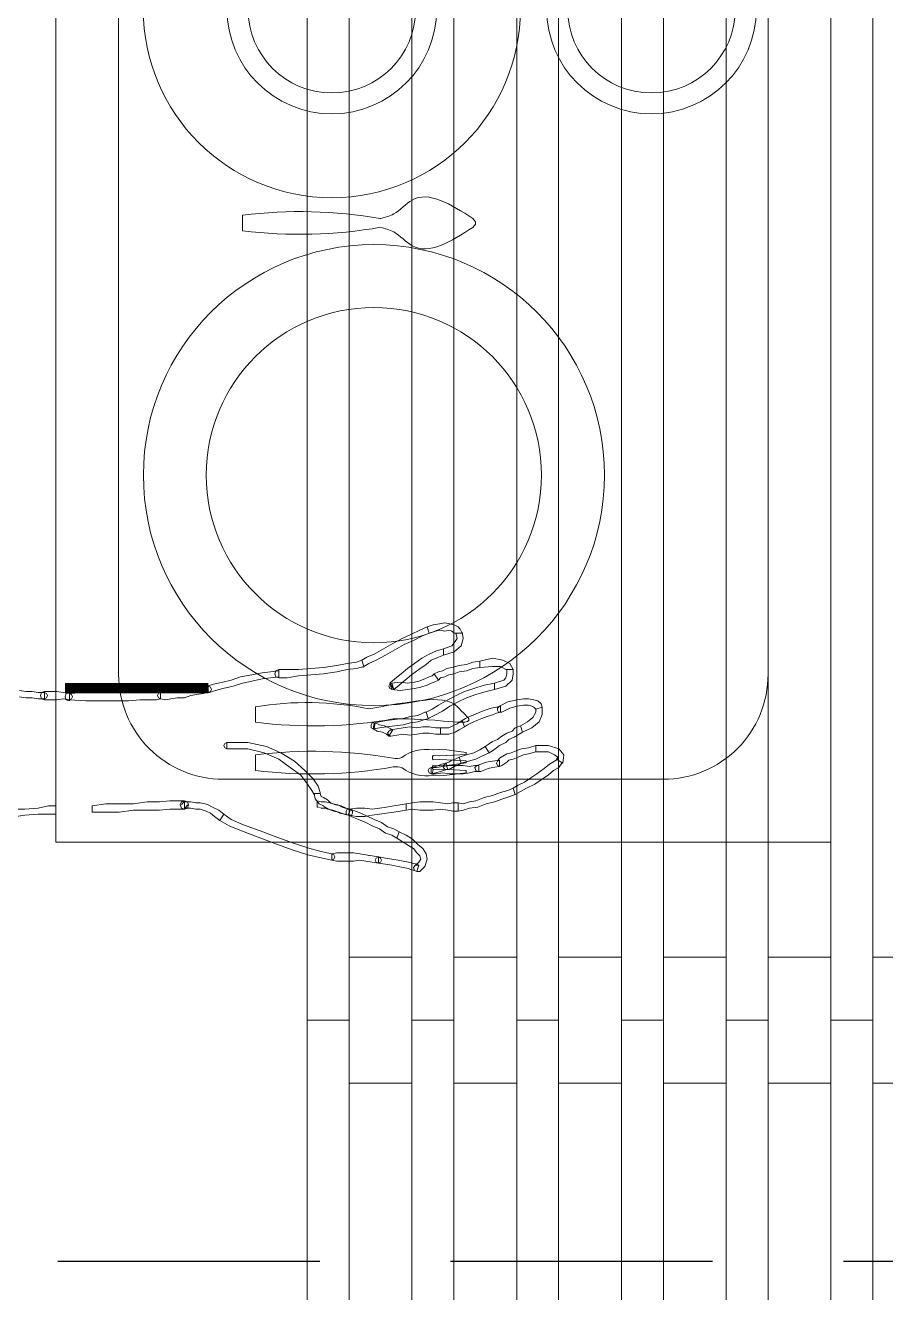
# Model space of a CAD drawing. Header units: millimetres. Extents: x -29311 to -3405, y 28913 to 42880.
# Drawn here: x -26193.8 to -26152.8, y 40281.3 to 40341.7 of the extents above; entities that cross this region are included whole.
import ezdxf

# ---------------------------------------------------------------- set-up
doc = ezdxf.new("R2010")
doc.units = ezdxf.units.MM
doc.linetypes.add('HIDDEN', pattern=[0.375, 0.25, -0.125])
for name, color, linetype in [('A-BA-HIDDEN', 136, 'HIDDEN'), ('A-MERDIVEN', 125, 'Continuous'), ('Duvar-200 cm', 7, 'Continuous')]:
    doc.layers.add(name, color=color, linetype=linetype)
for name, color, linetype, lineweight in [('MIM_İnsan', 251, 'Continuous', 9), ('MIM_mobilya', 251, 'Continuous', 9), ('MIM_Selinoks', 251, 'Continuous', 9), ('tarama-betonarme', 252, 'Continuous', 13)]:
    doc.layers.add(name, color=color, linetype=linetype, lineweight=lineweight)

# ---------------------------------------------------------------- blocks, each defined once
blk = doc.blocks.new('N-115')
at = {"color": 45, "lineweight": 0}
for points in [[(92182.396, 15840.332), (92291.396, 15840.332), (92291.396, 15843.332), (92182.396, 15843.332)], [(92179.396, 15838.332), (92294.396, 15838.332), (92294.396, 15840.332), (92179.396, 15840.332)], [(92182.396, 15835.332), (92291.396, 15835.332), (92291.396, 15838.332), (92182.396, 15838.332)], [(92179.396, 15833.332), (92294.396, 15833.332), (92294.396, 15835.332), (92179.396, 15835.332)], [(92182.396, 15830.332), (92291.396, 15830.332), (92291.396, 15833.332), (92182.396, 15833.332)], [(92179.396, 15828.332), (92294.396, 15828.332), (92294.396, 15830.332), (92179.396, 15830.332)], [(92182.396, 15825.332), (92291.396, 15825.332), (92291.396, 15828.332), (92182.396, 15828.332)], [(92182.396, 15825.332), (92291.396, 15825.332), (92291.396, 15828.332), (92182.396, 15828.332)], [(92182.396, 15825.332), (92291.396, 15825.332), (92291.396, 15828.332), (92182.396, 15828.332)], [(92179.396, 15823.332), (92294.396, 15823.332), (92294.396, 15825.332), (92179.396, 15825.332)], [(92182.396, 15820.332), (92291.396, 15820.332), (92291.396, 15823.332), (92182.396, 15823.332)], [(92182.396, 15820.332), (92291.396, 15820.332), (92291.396, 15823.332), (92182.396, 15823.332)], [(92179.396, 15818.332), (92294.396, 15818.332), (92294.396, 15820.332), (92179.396, 15820.332)], [(92182.396, 15815.332), (92291.396, 15815.332), (92291.396, 15818.332), (92182.396, 15818.332)], [(92179.396, 15813.332), (92294.396, 15813.332), (92294.396, 15815.332), (92179.396, 15815.332)]]:
    blk.add_lwpolyline(points, close=True, dxfattribs=at)
blk = doc.blocks.new('160718_A$C2F7A1A77')
at = {"layer": 'MIM_mobilya'}
for p, q in [((29.179, 28.08), (29.919, 28.08)), ((3.423, 27.472), (4.163, 27.472)), ((5.717, 27.472), (6.457, 27.472))]:
    blk.add_line(p, q, dxfattribs=at)
blk.add_lwpolyline([(0, 37), (0, 0), (53, 0), (53, 37)], close=True, dxfattribs=at)
blk.add_lwpolyline([(3, 29), (3, 8, 0.414214), (8, 3), (45, 3, 0.414214), (50, 8), (50, 29, 0.414214), (45, 34), (8, 34, 0.414214)], format="xyb", close=True, dxfattribs=at)
for points in [[(3.186, 18.992), (3.169, 18.683), (3.186, 18.33), (3.311, 17.408), (3.34, 17.406)], [(3.458, 18.992), (3.475, 18.683), (3.458, 18.33), (3.413, 17.408), (3.334, 17.406)], [(3.657, 18.991), (3.64, 18.682), (3.657, 18.329), (3.782, 17.407), (3.811, 17.405)], [(3.929, 18.991), (3.946, 18.682), (3.929, 18.329), (3.883, 17.407), (3.805, 17.405)], [(4.127, 18.99), (4.111, 18.681), (4.127, 18.329), (4.173, 17.407), (4.252, 17.404)], [(4.4, 18.99), (4.416, 18.681), (4.4, 18.329), (4.274, 17.407), (4.245, 17.404)], [(29.337, 17.089), (29.483, 16.959), (29.608, 16.959), (29.76, 17.089)]]:
    blk.add_lwpolyline(points, dxfattribs=at)
for centre, radius in [((17.512, 21.815), 11), ((39.753, 23.821), 9), ((17.512, 21.815), 8), ((39.753, 23.821), 5), ((39.753, 23.821), 4), ((39.753, 8.566), 5), ((39.753, 8.566), 4)]:
    blk.add_circle(centre, radius, dxfattribs=at)
for centre, radius, start, end in [((51.23, 25.322), 22.223, 172.87288, 189.91367), ((7.867, 25.335), 22.223, 350.08633, 7.09537), ((25.474, 24.715), 22.223, 172.87288, 189.91367), ((-17.889, 24.727), 22.223, 350.08633, 7.09537), ((27.768, 24.715), 22.223, 172.87288, 189.91367), ((-8.492, 25.025), 15.149, 348.68902, 9.29885), ((2.745, 20.756), 0.849, 339.99038, 9.01405), ((4.84, 20.768), 0.849, 170.98595, 200.00962), ((5.079, 19.314), 1.92, 143.14746, 189.66172), ((2.506, 19.326), 1.92, 350.33828, 36.85254), ((3.321, 18.546), 0.466, 72.94526, 106.86009), ((3.557, 18.862), 0.163, 52.25716, 127.4765), ((4.028, 18.862), 0.163, 52.25716, 127.4765)]:
    blk.add_arc(centre, radius, start, end, dxfattribs=at)
for points in [[(5.877, 20.889), (5.775, 18.493), (5.875, 17.288), (6.179, 17.561), (6.559, 17.955), (6.735, 19.699), (6.362, 22.053)], [(29.339, 21.497), (29.118, 20.869), (28.462, 19.994), (29.337, 17.089)], [(29.758, 21.497), (29.979, 20.869), (30.635, 19.994), (29.76, 17.089)]]:
    blk.add_spline(points, degree=3, dxfattribs=at)
blk = doc.blocks.new('160718_InsanKadın')
at = {"layer": 'MIM_İnsan'}
for p, q in [((22.06, 53.656), (22.06, 53.635)), ((22.334, 44.676), (22.334, 44.686))]:
    blk.add_line(p, q, dxfattribs=at)
at = {"layer": 'MIM_İnsan', "flags": 128}
for points in [[(19.771, 54.407), (19.624, 54.407), (19.376, 54.159), (19.277, 53.811), (19.327, 53.562), (19.475, 53.314), (19.722, 53.115), (19.969, 52.867), (20.266, 52.668), (20.613, 52.519), (20.712, 52.817), (20.464, 52.966), (20.168, 53.165), (19.921, 53.314), (19.771, 53.513), (19.624, 53.662), (19.574, 53.811), (19.673, 53.96), (19.821, 54.109), (19.673, 54.109), (19.821, 54.109), (19.921, 54.208), (19.871, 54.357), (19.771, 54.407), (19.624, 54.407), (19.771, 54.407)], [(21.602, 54.009), (21.256, 54.059), (20.959, 54.109), (20.662, 54.159), (20.415, 54.208), (20.168, 54.258), (20.068, 54.308), (19.871, 54.357), (19.771, 54.407), (19.673, 54.109), (19.771, 54.059), (19.969, 54.009), (20.168, 53.96), (20.415, 53.91), (20.662, 53.86), (20.959, 53.811), (21.256, 53.761), (21.602, 53.711), (21.602, 54.009)], [(21.602, 54.009), (21.504, 53.96), (21.454, 53.86), (21.504, 53.761), (21.602, 53.711), (21.602, 54.009)], [(21.602, 53.711), (21.701, 53.761), (21.751, 53.86), (21.701, 53.96), (21.602, 54.009), (21.602, 53.711)], [(21.602, 53.711), (21.899, 53.662), (22.196, 53.612), (22.493, 53.562), (22.79, 53.513), (23.037, 53.513), (23.334, 53.513), (23.582, 53.513), (23.829, 53.562), (23.829, 53.86), (23.582, 53.91), (23.334, 53.91), (23.037, 53.91), (22.79, 53.91), (22.493, 53.86), (22.196, 53.91), (21.899, 53.96), (21.602, 54.009), (21.602, 53.711)], [(23.829, 53.562), (23.829, 53.562), (24.274, 53.463), (24.868, 53.314), (25.61, 53.066), (26.451, 52.768), (27.243, 52.47), (28.034, 52.172), (28.628, 51.923), (28.974, 51.675), (29.172, 51.973), (28.726, 52.221), (28.133, 52.47), (27.341, 52.768), (26.549, 53.066), (25.709, 53.364), (24.966, 53.612), (24.274, 53.761), (23.829, 53.86), (23.829, 53.86), (23.829, 53.86), (23.73, 53.811), (23.68, 53.711), (23.73, 53.612), (23.829, 53.562), (23.829, 53.562)], [(15.171, 50.433), (15.171, 50.433), (15.418, 50.532), (15.764, 50.632), (16.16, 50.781), (16.555, 50.88), (16.952, 51.029), (17.249, 51.079), (17.546, 51.178), (17.793, 51.128), (17.793, 51.526), (17.546, 51.476), (17.249, 51.377), (16.852, 51.327), (16.457, 51.178), (16.061, 51.079), (15.666, 50.93), (15.319, 50.83), (15.072, 50.731), (15.072, 50.731), (15.171, 50.433)], [(17.793, 51.128), (17.793, 51.128), (18.04, 51.128), (18.288, 51.178), (18.633, 51.128), (18.98, 51.079), (19.277, 51.079), (19.624, 51.079), (19.969, 51.128), (20.266, 51.178), (20.266, 51.476), (19.969, 51.426), (19.624, 51.476), (19.277, 51.476), (18.98, 51.476), (18.633, 51.426), (18.288, 51.476), (18.04, 51.526), (17.793, 51.526), (17.793, 51.526), (17.793, 51.128)], [(20.266, 51.178), (20.266, 51.178), (20.563, 51.228), (20.86, 51.277), (21.207, 51.327), (21.552, 51.377), (21.899, 51.426), (22.246, 51.377), (22.641, 51.377), (22.988, 51.426), (22.988, 51.724), (22.641, 51.774), (22.246, 51.774), (21.899, 51.724), (21.552, 51.675), (21.207, 51.625), (20.86, 51.575), (20.563, 51.526), (20.266, 51.476), (20.266, 51.476), (20.266, 51.178)], [(28.974, 51.675), (28.974, 51.675), (29.221, 51.476), (29.518, 51.327), (29.716, 51.228), (29.865, 51.178), (30.112, 51.128), (30.31, 51.128), (30.557, 51.079), (30.854, 51.079), (30.854, 51.377), (30.557, 51.377), (30.31, 51.426), (30.112, 51.426), (29.964, 51.476), (29.815, 51.526), (29.617, 51.625), (29.42, 51.774), (29.172, 51.973), (29.172, 51.973), (28.974, 51.675)], [(31.003, 51.228), (30.854, 51.029), (31.151, 51.029), (31.547, 51.029), (32.042, 51.079), (32.635, 51.079), (33.279, 51.178), (33.971, 51.178), (34.614, 51.178), (35.257, 51.277), (35.257, 51.575), (34.614, 51.575), (33.971, 51.575), (33.279, 51.476), (32.635, 51.476), (32.042, 51.476), (31.547, 51.426), (31.151, 51.426), (30.854, 51.426), (30.706, 51.228), (30.854, 51.426), (30.706, 51.377), (30.656, 51.228), (30.706, 51.079), (30.854, 51.029), (31.003, 51.228)], [(30.854, 51.029), (31.003, 51.079), (31.052, 51.228), (31.003, 51.377), (30.854, 51.426), (30.854, 51.029)], [(36.989, 51.277), (36.989, 51.277), (37.336, 51.277), (37.83, 51.377), (38.473, 51.426), (39.166, 51.426), (39.908, 51.426), (40.6, 51.526), (41.244, 51.526), (41.788, 51.526), (41.788, 51.923), (41.244, 51.923), (40.6, 51.824), (39.908, 51.824), (39.166, 51.824), (38.473, 51.724), (37.83, 51.675), (37.336, 51.675), (36.989, 51.675), (36.989, 51.675), (36.989, 51.277)], [(13.092, 49.042), (13.043, 49.042), (13.191, 49.141), (13.439, 49.29), (13.686, 49.489), (14.033, 49.737), (14.33, 49.936), (14.627, 50.135), (14.923, 50.284), (15.171, 50.433), (15.072, 50.731), (14.824, 50.582), (14.527, 50.433), (14.131, 50.234), (13.835, 50.036), (13.488, 49.787), (13.241, 49.588), (12.994, 49.439), (12.845, 49.241), (12.796, 49.241), (13.092, 49.042)], [(24.373, 50.681), (24.373, 50.632), (24.472, 50.334), (24.719, 49.986), (25.115, 49.588), (25.61, 49.141), (26.253, 48.744), (26.946, 48.446), (27.837, 48.247), (28.826, 48.247), (28.826, 48.545), (27.837, 48.545), (27.045, 48.744), (26.352, 49.042), (25.807, 49.439), (25.313, 49.787), (25.016, 50.185), (24.769, 50.532), (24.67, 50.731), (24.67, 50.681), (24.373, 50.681)], [(16.803, 49.638), (16.704, 49.638), (16.605, 49.588), (16.358, 49.489), (16.16, 49.439), (15.813, 49.39), (15.813, 49.092), (16.16, 49.141), (16.457, 49.191), (16.704, 49.29), (16.902, 49.34), (16.803, 49.34), (16.902, 49.34), (17.001, 49.439), (16.952, 49.588), (16.852, 49.638), (16.704, 49.638), (16.803, 49.638)], [(19.079, 49.439), (19.079, 49.737), (18.832, 49.737), (18.535, 49.688), (18.188, 49.737), (17.891, 49.737), (17.546, 49.737), (17.249, 49.688), (17.001, 49.638), (16.803, 49.638), (16.803, 49.34), (17.001, 49.34), (17.249, 49.39), (17.546, 49.34), (17.891, 49.34), (18.188, 49.34), (18.535, 49.39), (18.832, 49.439), (19.079, 49.439), (19.079, 49.737), (19.079, 49.439), (19.178, 49.489), (19.227, 49.588), (19.178, 49.688), (19.079, 49.737), (19.079, 49.439)], [(18.386, 49.241), (18.337, 49.241), (18.585, 49.29), (18.733, 49.34), (18.881, 49.39), (19.079, 49.439), (19.079, 49.737), (18.881, 49.688), (18.633, 49.638), (18.485, 49.588), (18.337, 49.539), (18.288, 49.539), (18.386, 49.241)], [(14.082, 48.694), (14.082, 48.694), (13.488, 48.694), (13.191, 48.843), (13.043, 48.943), (13.092, 49.042), (12.796, 49.241), (12.747, 48.843), (12.994, 48.545), (13.488, 48.396), (14.082, 48.396), (14.082, 48.396), (14.082, 48.694)], [(15.813, 49.39), (15.714, 49.34), (15.616, 49.29), (15.467, 49.191), (15.369, 49.092), (15.171, 49.042), (14.923, 48.943), (14.675, 48.843), (14.428, 48.794), (14.082, 48.694), (14.082, 48.396), (14.428, 48.496), (14.775, 48.545), (15.022, 48.645), (15.269, 48.744), (15.467, 48.794), (15.666, 48.893), (15.813, 48.992), (15.913, 49.141), (15.813, 49.092), (15.913, 49.141), (15.963, 49.241), (15.913, 49.34), (15.813, 49.39), (15.714, 49.34), (15.813, 49.39)], [(16.506, 48.446), (16.506, 48.446), (16.754, 48.595), (17.05, 48.744), (17.397, 48.843), (17.743, 48.943), (17.644, 49.241), (17.298, 49.141), (16.952, 49.042), (16.655, 48.893), (16.308, 48.744), (16.308, 48.744), (16.506, 48.446)], [(16.506, 48.446), (16.506, 48.446), (16.754, 48.595), (17.05, 48.744), (17.397, 48.843), (17.743, 48.943), (17.644, 49.241), (17.298, 49.141), (16.952, 49.042), (16.655, 48.893), (16.308, 48.744), (16.308, 48.744), (16.506, 48.446)], [(17.743, 48.943), (17.743, 48.943), (17.941, 49.042), (18.089, 49.092), (18.238, 49.191), (18.386, 49.241), (18.288, 49.539), (18.139, 49.489), (17.991, 49.39), (17.842, 49.34), (17.644, 49.241), (17.644, 49.241), (17.743, 48.943)], [(17.743, 48.943), (17.743, 48.943), (17.941, 49.042), (18.089, 49.092), (18.238, 49.191), (18.386, 49.241), (18.288, 49.539), (18.139, 49.489), (17.991, 49.39), (17.842, 49.34), (17.644, 49.241), (17.644, 49.241), (17.743, 48.943)], [(18.386, 49.241), (18.485, 49.34), (18.485, 49.439), (18.436, 49.539), (18.288, 49.539), (18.386, 49.241)], [(14.824, 47.452), (14.824, 47.452), (15.072, 47.552), (15.22, 47.701), (15.467, 47.8), (15.714, 47.949), (15.913, 48.098), (16.16, 48.198), (16.358, 48.347), (16.506, 48.446), (16.308, 48.744), (16.16, 48.645), (15.963, 48.496), (15.813, 48.396), (15.517, 48.247), (15.369, 48.098), (15.121, 47.999), (14.874, 47.85), (14.725, 47.75), (14.725, 47.75), (14.824, 47.452)], [(14.824, 47.452), (14.824, 47.452), (15.072, 47.552), (15.22, 47.701), (15.467, 47.8), (15.714, 47.949), (15.913, 48.098), (16.16, 48.198), (16.358, 48.347), (16.506, 48.446), (16.308, 48.744), (16.16, 48.645), (15.963, 48.496), (15.813, 48.396), (15.517, 48.247), (15.369, 48.098), (15.121, 47.999), (14.874, 47.85), (14.725, 47.75), (14.725, 47.75), (14.824, 47.452)], [(28.826, 48.247), (28.924, 48.297), (28.974, 48.396), (28.924, 48.496), (28.826, 48.545), (28.826, 48.247)], [(18.633, 47.85), (18.633, 47.85), (18.238, 47.85), (17.941, 47.75), (17.743, 47.651), (17.496, 47.502), (17.594, 47.204), (17.842, 47.353), (18.04, 47.452), (18.238, 47.552), (18.633, 47.552), (18.633, 47.552), (18.633, 47.85)], [(18.633, 47.85), (18.633, 47.85), (18.238, 47.85), (17.941, 47.75), (17.743, 47.651), (17.496, 47.502), (17.594, 47.204), (17.842, 47.353), (18.04, 47.452), (18.238, 47.552), (18.633, 47.552), (18.633, 47.552), (18.633, 47.85)], [(21.107, 47.949), (21.008, 47.949), (20.712, 47.9), (20.415, 47.85), (20.118, 47.9), (19.771, 47.85), (19.475, 47.8), (19.178, 47.8), (18.881, 47.85), (18.633, 47.85), (18.633, 47.552), (18.881, 47.552), (19.178, 47.502), (19.475, 47.502), (19.771, 47.552), (20.118, 47.502), (20.415, 47.552), (20.712, 47.602), (21.008, 47.651), (20.91, 47.651), (21.008, 47.651), (21.107, 47.701), (21.157, 47.8), (21.107, 47.9), (21.008, 47.949), (21.107, 47.949)], [(21.107, 47.949), (21.008, 47.949), (20.712, 47.9), (20.415, 47.85), (20.118, 47.9), (19.771, 47.85), (19.475, 47.8), (19.178, 47.8), (18.881, 47.85), (18.633, 47.85), (18.633, 47.552), (18.881, 47.552), (19.178, 47.502), (19.475, 47.502), (19.771, 47.552), (20.118, 47.502), (20.415, 47.552), (20.712, 47.602), (21.008, 47.651), (20.91, 47.651), (21.008, 47.651), (21.107, 47.701), (21.157, 47.8), (21.107, 47.9), (21.008, 47.949), (21.107, 47.949)], [(21.8, 47.303), (21.849, 47.602), (21.652, 47.701), (21.404, 47.75), (21.207, 47.85), (21.107, 47.949), (20.91, 47.651), (21.107, 47.552), (21.305, 47.452), (21.552, 47.403), (21.751, 47.303), (21.8, 47.602), (21.751, 47.303), (21.899, 47.303), (21.949, 47.403), (21.949, 47.552), (21.849, 47.602), (21.8, 47.303)], [(21.8, 47.303), (21.849, 47.602), (21.652, 47.701), (21.404, 47.75), (21.207, 47.85), (21.107, 47.949), (20.91, 47.651), (21.107, 47.552), (21.305, 47.452), (21.552, 47.403), (21.751, 47.303), (21.8, 47.602), (21.751, 47.303), (21.899, 47.303), (21.949, 47.403), (21.949, 47.552), (21.849, 47.602), (21.8, 47.303)], [(14.082, 46.658), (14.082, 46.658), (14.082, 46.807), (14.23, 47.055), (14.478, 47.254), (14.824, 47.452), (14.725, 47.75), (14.28, 47.552), (13.933, 47.254), (13.785, 46.906), (13.785, 46.558), (13.785, 46.558), (14.082, 46.658)], [(14.082, 46.658), (14.082, 46.658), (14.082, 46.807), (14.23, 47.055), (14.478, 47.254), (14.824, 47.452), (14.725, 47.75), (14.28, 47.552), (13.933, 47.254), (13.785, 46.906), (13.785, 46.558), (13.785, 46.558), (14.082, 46.658)], [(17.496, 47.502), (17.496, 47.502), (17.347, 47.403), (17.149, 47.303), (16.902, 47.204), (16.655, 47.105), (16.407, 47.005), (16.111, 46.906), (15.963, 46.856), (15.764, 46.807), (15.764, 46.509), (15.963, 46.558), (16.21, 46.608), (16.506, 46.707), (16.754, 46.807), (17.001, 46.906), (17.249, 47.005), (17.446, 47.105), (17.594, 47.204), (17.594, 47.204), (17.496, 47.502)], [(17.496, 47.502), (17.496, 47.502), (17.347, 47.403), (17.149, 47.303), (16.902, 47.204), (16.655, 47.105), (16.407, 47.005), (16.111, 46.906), (15.963, 46.856), (15.764, 46.807), (15.764, 46.509), (15.963, 46.558), (16.21, 46.608), (16.506, 46.707), (16.754, 46.807), (17.001, 46.906), (17.249, 47.005), (17.446, 47.105), (17.594, 47.204), (17.594, 47.204), (17.496, 47.502)], [(19.327, 46.807), (19.376, 46.807), (19.475, 46.856), (19.722, 46.956), (20.068, 47.005), (20.415, 47.105), (20.81, 47.154), (21.207, 47.204), (21.552, 47.254), (21.8, 47.303), (21.8, 47.602), (21.552, 47.552), (21.207, 47.502), (20.81, 47.452), (20.415, 47.403), (20.068, 47.303), (19.722, 47.254), (19.376, 47.154), (19.178, 47.105), (19.227, 47.105), (19.327, 46.807)], [(19.327, 46.807), (19.376, 46.807), (19.475, 46.856), (19.722, 46.956), (20.068, 47.005), (20.415, 47.105), (20.81, 47.154), (21.207, 47.204), (21.552, 47.254), (21.8, 47.303), (21.8, 47.602), (21.552, 47.552), (21.207, 47.502), (20.81, 47.452), (20.415, 47.403), (20.068, 47.303), (19.722, 47.254), (19.376, 47.154), (19.178, 47.105), (19.227, 47.105), (19.327, 46.807)], [(15.764, 46.807), (15.714, 46.807), (15.319, 46.608), (14.972, 46.509), (14.675, 46.459), (14.428, 46.459), (14.28, 46.509), (14.181, 46.558), (14.131, 46.608), (14.082, 46.658), (13.785, 46.558), (13.835, 46.409), (13.983, 46.26), (14.181, 46.211), (14.428, 46.161), (14.675, 46.161), (14.972, 46.211), (15.418, 46.31), (15.813, 46.509), (15.764, 46.509), (15.813, 46.509), (15.913, 46.608), (15.913, 46.707), (15.863, 46.807), (15.714, 46.807), (15.764, 46.807)], [(15.764, 46.807), (15.714, 46.807), (15.319, 46.608), (14.972, 46.509), (14.675, 46.459), (14.428, 46.459), (14.28, 46.509), (14.181, 46.558), (14.131, 46.608), (14.082, 46.658), (13.785, 46.558), (13.835, 46.409), (13.983, 46.26), (14.181, 46.211), (14.428, 46.161), (14.675, 46.161), (14.972, 46.211), (15.418, 46.31), (15.813, 46.509), (15.764, 46.509), (15.813, 46.509), (15.913, 46.608), (15.913, 46.707), (15.863, 46.807), (15.714, 46.807), (15.764, 46.807)], [(16.061, 45.416), (16.061, 45.416), (16.555, 45.515), (17.05, 45.664), (17.496, 45.813), (17.891, 46.012), (18.288, 46.211), (18.733, 46.459), (19.03, 46.658), (19.327, 46.807), (19.227, 47.105), (18.93, 46.956), (18.535, 46.757), (18.188, 46.509), (17.793, 46.31), (17.397, 46.111), (16.952, 45.962), (16.457, 45.813), (16.061, 45.714), (16.061, 45.714), (16.061, 45.416)], [(16.061, 45.416), (16.061, 45.416), (16.555, 45.515), (17.05, 45.664), (17.496, 45.813), (17.891, 46.012), (18.288, 46.211), (18.733, 46.459), (19.03, 46.658), (19.327, 46.807), (19.227, 47.105), (18.93, 46.956), (18.535, 46.757), (18.188, 46.509), (17.793, 46.31), (17.397, 46.111), (16.952, 45.962), (16.457, 45.813), (16.061, 45.714), (16.061, 45.714), (16.061, 45.416)], [(31.992, 46.161), (31.992, 46.161), (31.745, 46.211), (31.498, 46.161), (31.201, 46.111), (30.854, 46.111), (30.557, 46.012), (30.26, 45.962), (29.964, 45.913), (29.716, 45.863), (29.716, 45.565), (29.964, 45.615), (30.26, 45.664), (30.557, 45.714), (30.854, 45.813), (31.201, 45.813), (31.498, 45.863), (31.745, 45.813), (31.992, 45.863), (31.992, 45.863), (31.992, 46.161)], [(31.992, 46.161), (31.745, 46.211), (31.498, 46.161), (31.201, 46.111), (30.854, 46.111), (30.557, 46.012), (30.26, 45.962), (29.964, 45.913), (29.716, 45.863), (29.716, 45.565), (29.964, 45.615), (30.26, 45.664), (30.557, 45.714), (30.854, 45.813), (31.201, 45.813), (31.498, 45.863), (31.745, 45.813), (31.992, 45.863), (31.992, 46.161)], [(36.345, 46.211), (36.345, 46.211), (35.554, 46.26), (34.812, 46.26), (34.12, 46.26), (33.526, 46.26), (32.981, 46.211), (32.537, 46.211), (32.19, 46.211), (31.992, 46.161), (31.992, 45.863), (32.19, 45.813), (32.537, 45.813), (32.981, 45.813), (33.526, 45.863), (34.12, 45.863), (34.812, 45.863), (35.554, 45.863), (36.345, 45.913), (36.345, 45.913), (36.345, 45.863), (36.495, 45.913), (36.544, 46.062), (36.495, 46.211), (36.345, 46.26), (36.345, 46.211)], [(31.992, 45.863), (32.091, 45.913), (32.14, 46.012), (32.091, 46.111), (31.992, 46.161), (31.992, 45.863)], [(36.247, 45.913), (36.345, 45.913), (36.643, 45.863), (36.939, 45.813), (37.236, 45.813), (37.533, 45.813), (37.533, 46.211), (37.236, 46.211), (36.939, 46.211), (36.643, 46.161), (36.345, 46.211), (36.445, 46.211), (36.345, 46.211), (36.247, 46.161), (36.198, 46.062), (36.247, 45.962), (36.345, 45.913), (36.247, 45.913)], [(37.533, 46.161), (37.533, 46.211), (37.236, 46.211), (36.939, 46.211), (36.643, 46.161), (36.345, 46.211), (36.345, 45.913), (36.643, 45.863), (36.939, 45.813), (37.236, 45.813), (37.533, 45.813), (37.533, 45.863), (37.533, 45.813), (37.681, 45.863), (37.731, 46.012), (37.681, 46.161), (37.533, 46.211), (37.533, 46.161)], [(37.533, 46.161), (37.434, 46.111), (37.384, 46.012), (37.434, 45.913), (37.533, 45.863), (37.533, 46.161)], [(15.467, 44.77), (15.467, 44.77), (15.467, 44.969), (15.517, 45.167), (15.616, 45.267), (16.061, 45.416), (16.061, 45.714), (15.517, 45.565), (15.22, 45.267), (15.171, 44.969), (15.171, 44.77), (15.171, 44.77), (15.467, 44.77)], [(15.467, 44.77), (15.467, 44.77), (15.467, 44.969), (15.517, 45.167), (15.616, 45.267), (16.061, 45.416), (16.061, 45.714), (15.517, 45.565), (15.22, 45.267), (15.171, 44.969), (15.171, 44.77), (15.171, 44.77), (15.467, 44.77)], [(18.485, 43.777), (18.485, 43.777), (18.832, 43.876), (19.178, 44.025), (19.524, 44.224), (19.871, 44.472), (20.217, 44.72), (20.513, 44.969), (20.81, 45.217), (21.058, 45.416), (20.86, 45.714), (20.613, 45.515), (20.316, 45.267), (20.019, 45.018), (19.673, 44.77), (19.327, 44.522), (19.079, 44.323), (18.733, 44.174), (18.485, 44.075), (18.485, 44.075), (18.485, 43.777)], [(18.485, 43.777), (18.485, 43.777), (18.832, 43.876), (19.178, 44.025), (19.524, 44.224), (19.871, 44.472), (20.217, 44.72), (20.513, 44.969), (20.81, 45.217), (21.058, 45.416), (20.86, 45.714), (20.613, 45.515), (20.316, 45.267), (20.019, 45.018), (19.673, 44.77), (19.327, 44.522), (19.079, 44.323), (18.733, 44.174), (18.485, 44.075), (18.485, 44.075), (18.485, 43.777)], [(21.058, 45.416), (20.959, 45.714), (20.563, 45.764), (20.217, 45.714), (19.871, 45.664), (19.574, 45.615), (19.277, 45.515), (19.079, 45.416), (18.93, 45.366), (18.733, 45.267), (18.93, 44.969), (19.03, 45.068), (19.178, 45.118), (19.376, 45.217), (19.673, 45.316), (19.871, 45.366), (20.217, 45.416), (20.563, 45.366), (20.959, 45.416), (20.86, 45.714), (20.959, 45.416), (21.058, 45.465), (21.107, 45.565), (21.058, 45.664), (20.959, 45.714), (21.058, 45.416)], [(21.058, 45.416), (20.959, 45.714), (20.563, 45.764), (20.217, 45.714), (19.871, 45.664), (19.574, 45.615), (19.277, 45.515), (19.079, 45.416), (18.93, 45.366), (18.733, 45.267), (18.93, 44.969), (19.03, 45.068), (19.178, 45.118), (19.376, 45.217), (19.673, 45.316), (19.871, 45.366), (20.217, 45.416), (20.563, 45.366), (20.959, 45.416), (20.86, 45.714), (20.959, 45.416), (21.058, 45.465), (21.107, 45.565), (21.058, 45.664), (20.959, 45.714), (21.058, 45.416)], [(29.716, 45.863), (29.667, 45.863), (29.37, 45.764), (29.023, 45.664), (28.529, 45.565), (28.084, 45.416), (27.638, 45.316), (27.143, 45.217), (26.748, 45.167), (26.352, 45.118), (26.352, 44.82), (26.748, 44.869), (27.143, 44.919), (27.638, 45.018), (28.182, 45.118), (28.628, 45.267), (29.023, 45.366), (29.468, 45.465), (29.765, 45.565), (29.716, 45.565), (29.716, 45.863)], [(29.716, 45.863), (29.617, 45.813), (29.568, 45.714), (29.617, 45.615), (29.716, 45.565), (29.716, 45.863)], [(16.754, 44.671), (16.754, 44.671), (16.16, 44.621), (15.764, 44.621), (15.517, 44.77), (15.467, 44.77), (15.171, 44.77), (15.319, 44.472), (15.666, 44.323), (16.16, 44.224), (16.754, 44.373), (16.754, 44.373), (16.754, 44.671)], [(16.754, 44.671), (16.754, 44.671), (16.16, 44.621), (15.764, 44.621), (15.517, 44.77), (15.467, 44.77), (15.171, 44.77), (15.319, 44.472), (15.666, 44.323), (16.16, 44.224), (16.754, 44.373), (16.754, 44.373), (16.754, 44.671)], [(18.733, 45.267), (18.733, 45.267), (18.633, 45.167), (18.436, 45.118), (18.238, 45.018), (17.991, 44.969), (17.743, 44.869), (17.397, 44.82), (17.1, 44.72), (16.754, 44.671), (16.754, 44.373), (17.1, 44.422), (17.397, 44.522), (17.743, 44.571), (18.089, 44.671), (18.337, 44.72), (18.535, 44.82), (18.733, 44.869), (18.93, 44.969), (18.93, 44.969), (18.733, 45.267)], [(18.733, 45.267), (18.733, 45.267), (18.633, 45.167), (18.436, 45.118), (18.238, 45.018), (17.991, 44.969), (17.743, 44.869), (17.397, 44.82), (17.1, 44.72), (16.754, 44.671), (16.754, 44.373), (17.1, 44.422), (17.397, 44.522), (17.743, 44.571), (18.089, 44.671), (18.337, 44.72), (18.535, 44.82), (18.733, 44.869), (18.93, 44.969), (18.93, 44.969), (18.733, 45.267)], [(26.352, 45.118), (26.352, 45.167), (25.956, 45.167), (25.412, 45.068), (24.818, 45.018), (24.224, 44.969), (23.582, 44.869), (23.087, 44.77), (22.641, 44.72), (22.295, 44.621), (22.394, 44.323), (22.641, 44.422), (23.087, 44.472), (23.582, 44.571), (24.224, 44.671), (24.818, 44.72), (25.412, 44.77), (25.956, 44.77), (26.352, 44.77), (26.352, 44.82), (26.352, 45.118)], [(26.352, 45.167), (25.956, 45.167), (25.412, 45.068), (24.818, 45.018), (24.224, 44.969), (23.582, 44.869), (23.087, 44.77), (22.641, 44.72), (22.295, 44.621), (22.394, 44.323), (22.641, 44.422), (23.087, 44.472), (23.582, 44.571), (24.224, 44.671), (24.818, 44.72), (25.412, 44.77), (25.956, 44.77), (26.352, 44.77), (26.352, 45.167)], [(26.352, 44.77), (26.501, 44.82), (26.549, 44.969), (26.501, 45.118), (26.352, 45.167), (26.352, 44.77)], [(22.295, 44.621), (22.295, 44.621), (22.048, 44.472), (21.701, 44.323), (21.256, 44.075), (20.81, 43.826), (20.366, 43.578), (19.921, 43.379), (19.524, 43.18), (19.178, 43.031), (19.277, 42.733), (19.624, 42.882), (20.019, 43.081), (20.464, 43.28), (20.91, 43.528), (21.355, 43.777), (21.8, 44.025), (22.146, 44.174), (22.394, 44.323), (22.394, 44.323), (22.295, 44.621)], [(22.295, 44.621), (22.295, 44.621), (22.048, 44.472), (21.701, 44.323), (21.256, 44.075), (20.81, 43.826), (20.366, 43.578), (19.921, 43.379), (19.524, 43.18), (19.178, 43.031), (19.277, 42.733), (19.624, 42.882), (20.019, 43.081), (20.464, 43.28), (20.91, 43.528), (21.355, 43.777), (21.8, 44.025), (22.146, 44.174), (22.394, 44.323), (22.394, 44.323), (22.295, 44.621)], [(17.891, 43.031), (17.891, 43.081), (17.842, 43.28), (17.941, 43.429), (18.089, 43.628), (18.485, 43.777), (18.485, 44.075), (17.991, 43.926), (17.644, 43.628), (17.546, 43.28), (17.594, 42.982), (17.594, 43.031), (17.891, 43.031)], [(17.891, 43.031), (17.891, 43.081), (17.842, 43.28), (17.941, 43.429), (18.089, 43.628), (18.485, 43.777), (18.485, 44.075), (17.991, 43.926), (17.644, 43.628), (17.546, 43.28), (17.594, 42.982), (17.594, 43.031), (17.891, 43.031)], [(19.178, 43.031), (19.178, 43.031), (18.881, 42.932), (18.683, 42.882), (18.436, 42.932), (18.188, 42.882), (18.089, 42.932), (17.991, 43.031), (17.891, 43.031), (17.891, 43.031), (17.594, 43.031), (17.694, 42.833), (17.793, 42.733), (17.991, 42.634), (18.188, 42.584), (18.436, 42.535), (18.683, 42.584), (18.98, 42.634), (19.277, 42.733), (19.277, 42.733), (19.178, 43.031)], [(19.178, 43.031), (19.178, 43.031), (18.881, 42.932), (18.683, 42.882), (18.436, 42.932), (18.188, 42.882), (18.089, 42.932), (17.991, 43.031), (17.891, 43.031), (17.891, 43.031), (17.594, 43.031), (17.694, 42.833), (17.793, 42.733), (17.991, 42.634), (18.188, 42.584), (18.436, 42.535), (18.683, 42.584), (18.98, 42.634), (19.277, 42.733), (19.277, 42.733), (19.178, 43.031)]]:
    blk.add_lwpolyline(points, close=True, dxfattribs=at)
at = {"layer": 'MIM_İnsan'}
for points in [[(23.006, 51.631), (23.037, 51.724), (22.79, 51.824), (22.543, 51.923), (22.196, 52.072), (21.899, 52.221), (21.552, 52.37), (21.256, 52.569), (20.959, 52.668), (20.712, 52.817), (20.712, 52.817), (20.613, 52.519), (20.613, 52.519)], [(20.613, 52.519), (20.613, 52.519), (20.86, 52.37), (21.157, 52.271), (21.454, 52.072), (21.8, 51.923), (22.097, 51.774), (22.443, 51.625), (22.691, 51.526), (22.938, 51.426), (23.002, 51.621)], [(24.404, 51.357), (24.324, 51.377), (24.126, 51.377), (24.027, 51.426), (23.779, 51.476), (23.631, 51.526), (23.433, 51.625), (23.185, 51.675), (23.037, 51.724), (22.988, 51.724), (23.037, 51.724), (22.888, 51.724), (22.839, 51.625), (22.839, 51.526), (22.938, 51.426), (22.988, 51.426), (22.988, 51.426)], [(23.037, 51.724), (22.888, 51.724), (22.839, 51.625), (22.839, 51.526), (22.938, 51.426), (23.002, 51.621)], [(24.166, 51.313), (23.977, 51.426), (23.73, 51.526), (23.482, 51.575), (23.235, 51.675), (23.037, 51.724), (22.938, 51.426), (22.938, 51.426)], [(23.013, 51.426), (23.087, 51.426), (23.136, 51.526), (23.136, 51.675), (23.037, 51.724), (22.938, 51.426), (22.938, 51.426)], [(22.988, 51.426), (22.938, 51.426), (23.185, 51.377), (23.334, 51.327), (23.532, 51.228), (23.779, 51.178), (23.927, 51.128), (24.126, 51.079), (24.324, 51.079), (24.521, 51.029), (24.521, 51.327), (24.461, 51.342)], [(22.938, 51.426), (23.136, 51.377), (23.383, 51.277), (23.631, 51.228), (23.878, 51.128), (24.027, 50.979), (24.224, 50.88), (24.324, 50.83), (24.373, 50.681), (24.67, 50.681), (24.62, 50.93), (24.423, 51.178), (24.224, 51.277), (24.18, 51.304)], [(22.938, 51.426), (22.988, 51.426)], [(23.006, 51.631), (23.037, 51.724), (23.037, 51.724)]]:
    blk.add_lwpolyline(points, dxfattribs=at)
at = {"layer": 'MIM_İnsan', "flags": 128}
blk.add_lwpolyline([(38.72, 46.062), (38.423, 46.111), (38.127, 46.111), (37.83, 46.161), (37.533, 46.161), (37.533, 45.863), (37.83, 45.863), (38.127, 45.813), (38.423, 45.813), (38.72, 45.764)], dxfattribs=at)
blk.add_lwpolyline([(38.72, 46.062), (38.423, 46.111), (38.127, 46.111), (37.83, 46.161), (37.533, 46.161), (37.533, 45.863), (37.83, 45.863), (38.127, 45.813), (38.423, 45.813), (38.72, 45.764)], dxfattribs=at)
at = {"layer": 'MIM_İnsan', "const_width": 0.5}
blk.add_lwpolyline([(29.716, 45.659), (36.56, 45.659)], dxfattribs=at)
at = {"layer": 'MIM_İnsan', "rotation": 270}
blk.add_blockref('160718_A$C2F7A1A77', (0, 53), dxfattribs=at)
blk = doc.blocks.new('70')
at = {"color": 45, "lineweight": 0}
for points in [[(92512.416, 15954.303), (92512.416, 15884.303), (92514.416, 15884.303), (92514.416, 15954.303)], [(92517.416, 15954.303), (92517.416, 15884.303), (92519.416, 15884.303), (92519.416, 15954.303)], [(92522.416, 15954.303), (92522.416, 15884.303), (92524.416, 15884.303), (92524.416, 15954.303)], [(92527.416, 15954.303), (92527.416, 15884.303), (92529.416, 15884.303), (92529.416, 15954.303)], [(92532.416, 15954.303), (92532.416, 15884.303), (92534.416, 15884.303), (92534.416, 15954.303)], [(92537.416, 15954.303), (92537.416, 15884.303), (92539.416, 15884.303), (92539.416, 15954.303)], [(92514.416, 15951.303), (92514.416, 15887.303), (92517.416, 15887.303), (92517.416, 15951.303)], [(92519.416, 15951.303), (92519.416, 15887.303), (92522.416, 15887.303), (92522.416, 15951.303)], [(92519.416, 15951.303), (92519.416, 15887.303), (92522.416, 15887.303), (92522.416, 15951.303)], [(92524.416, 15951.303), (92524.416, 15887.303), (92527.416, 15887.303), (92527.416, 15951.303)], [(92524.416, 15951.303), (92524.416, 15887.303), (92527.416, 15887.303), (92527.416, 15951.303)], [(92524.416, 15951.303), (92524.416, 15887.303), (92527.416, 15887.303), (92527.416, 15951.303)], [(92529.416, 15951.303), (92529.416, 15887.303), (92532.416, 15887.303), (92532.416, 15951.303)], [(92534.416, 15951.303), (92534.416, 15887.303), (92537.416, 15887.303), (92537.416, 15951.303)], [(92539.416, 15951.303), (92539.416, 15887.303), (92542.416, 15887.303), (92542.416, 15951.303)]]:
    blk.add_lwpolyline(points, close=True, dxfattribs=at)
blk = doc.blocks.new('2. bodrum kat kirişileri')
at = {"layer": 'A-BA-HIDDEN', "ltscale": 50}
blk.add_lwpolyline([(226.632, -22109.945), (976.632, -22109.945)], dxfattribs=at)

msp = doc.modelspace()

# ---------------------------------------------------------------- hatches: boundary and pattern name
at = {"layer": 'tarama-betonarme'}
h = msp.add_hatch(dxfattribs=at)
h.set_pattern_fill('ANSI35', color=256, scale=25, style=0)
h.set_pattern_definition([(45, (-75202.6075, 54657.0166), (-4.4194174, 4.4194174), []), (45, (-75198.188, 54657.0166), (-4.4194174, 4.4194174), [7.8125, -1.5625, 0, -1.5625])])
edge = h.paths.add_edge_path()
edge.add_line((-26717.283, 40362.768), (-26717.283, 40282.768))
edge.add_line((-26717.283, 40282.768), (-26797.283, 40282.768))
edge.add_line((-26797.283, 40282.768), (-26797.283, 40362.768))
h.paths.add_polyline_path([(-25967.283, 40362.768), (-25887.283, 40362.768), (-25887.283, 40282.768), (-25967.283, 40282.768)])

# ---------------------------------------------------------------- block references
at = {"layer": 'A-MERDIVEN'}
msp.add_blockref('2. bodrum kat kirişileri', (-26943.914, 62392.704), dxfattribs=at)
at = {"layer": 'Duvar-200 cm'}
msp.add_blockref('70', (-118692.796, 24409.966), dxfattribs=at)
at = {"layer": 'Duvar-200 cm', "rotation": 270}
msp.add_blockref('N-115', (-41993.712, 132473.664), dxfattribs=at)
at = {"layer": 'MIM_Selinoks', "rotation": 179.9999999999886}
msp.add_blockref('160718_InsanKadın', (-26155.38, 40355.768), dxfattribs=at)

doc.saveas('drawing.dxf')
